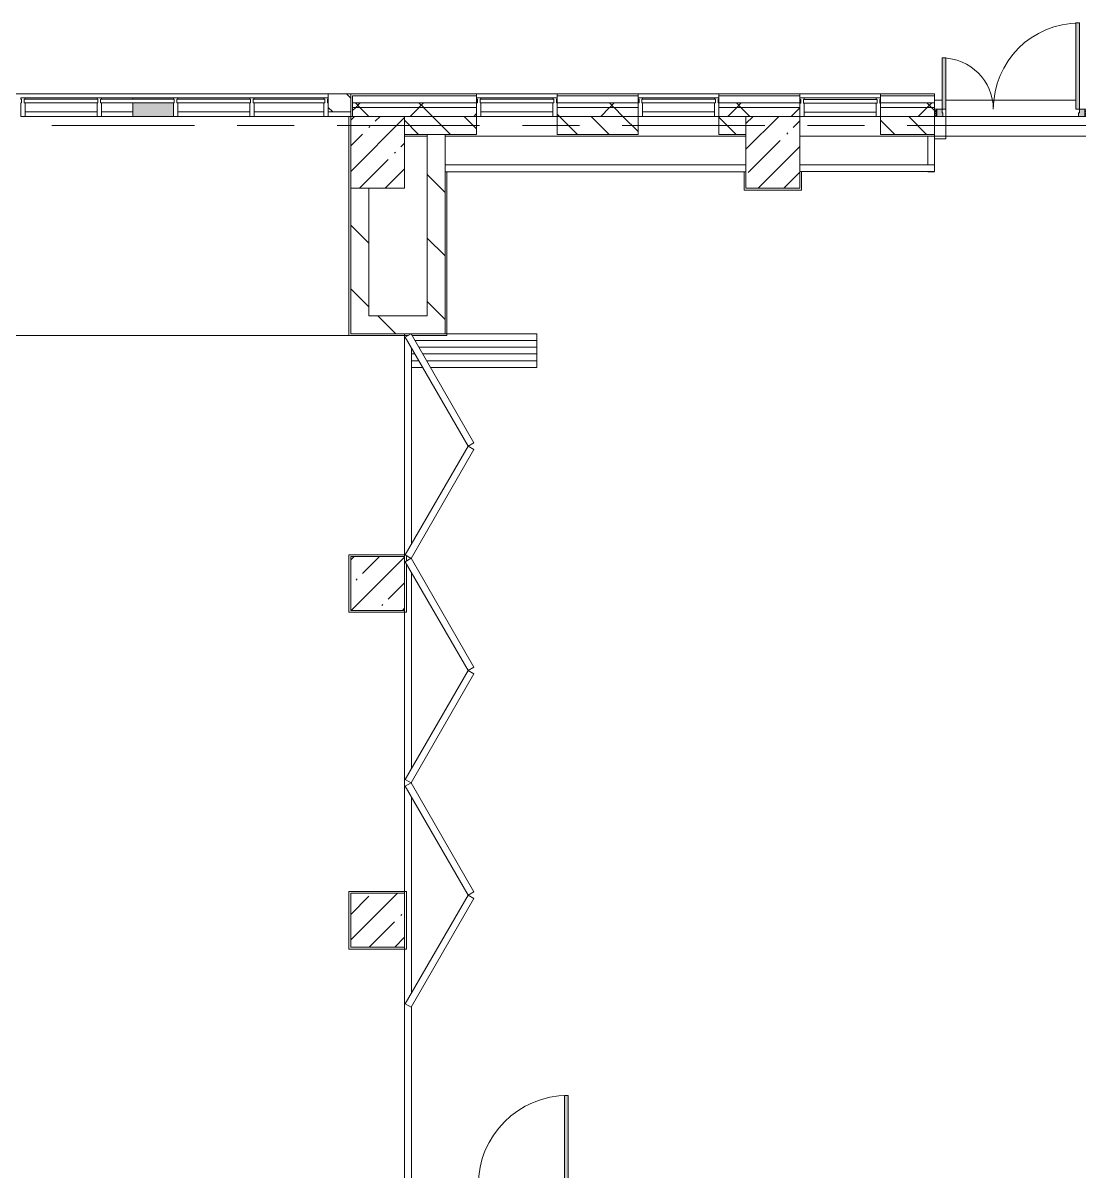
# Model space of a CAD drawing. Header units: millimetres. Extents: x 1322 to 199238, y -8553 to 29000.
# Drawn here: x 82288 to 94048, y 15358 to 28140 of the extents above; entities that cross this region are included whole.
import ezdxf

# ---------------------------------------------------------------- set-up
doc = ezdxf.new("R2010")
doc.units = ezdxf.units.MM
doc.linetypes.add('Осевая', pattern=[3175, 635, -476.25, 1587.5, -476.25])
for name, color, linetype, lineweight, true_color in [('A-DOOR-5', 7, 'Continuous', 5, 0xe2e2e2), ('A-DOOR-6', 7, 'Continuous', 5, 0xaaaaaa), ('A-DOOR-FRAM-3', 7, 'Continuous', 5, 0xe2e2e2), ('A-DOOR-FRAM-4', 7, 'Continuous', 5, 0xaaaaaa), ('A-FLOR-2', 7, 'Continuous', 5, 0xaaaaaa), ('A-GLAZ-CWMG-3', 7, 'Continuous', 5, 0x383e42)]:
    doc.layers.add(name, color=color, linetype=linetype, lineweight=lineweight, true_color=true_color)
for name, color, linetype, lineweight in [('A-GLAZ-CURT-2', 7, 'Continuous', 5), ('A-GLAZ-CWMG-2', 7, 'Continuous', 5), ('A-WALL', 7, 'Continuous', 9), ('A-WALL-4', 7, 'Continuous', 5), ('I-WALL-3', 7, 'Continuous', 5), ('S-COLS-1', 7, 'Continuous', 5), ('Оси', 7, 'Continuous', 9), ('Оси-2', 7, 'Осевая', 9)]:
    doc.layers.add(name, color=color, linetype=linetype, lineweight=lineweight)
pattern_1 = [(135, (72227.77, 0), (-176.7767, -176.7767), [])]
pattern_2 = [(135, (72227.77, 0), (-353.553, -353.553), [])]
pattern_3 = [(45, (72227.77, 0), (-353.5534, 353.5534), []), (135, (72227.77, 0), (-353.5534, -353.5534), [])]

# ---------------------------------------------------------------- blocks, each defined once
blk = doc.blocks.new('BSC_Колонна _Прямоугольная - 600х800-24078684-1_10_3_птичка')
at = {"layer": 'S-COLS-1'}
h = blk.add_hatch(dxfattribs=at)
h.set_pattern_fill('FP_55', color=256, style=0, pattern_type=2)
h.set_pattern_definition([(45, (-14010, -26700), (-285.123, 285.123), []), (45, (-13724.88, -26700), (-285.123, 285.123), [504.031, -100.806, 16.764, -84.042])])
h.paths.add_polyline_path([(-300, -400), (300, -400), (300, 400), (-300, 400), (-300, 200)])
for p, q in [((300, 400), (-300, 400)), ((-300, 400), (-300, -400)), ((300, -400), (300, 400)), ((-300, -400), (300, -400))]:
    blk.add_line(p, q, dxfattribs=at)
blk = doc.blocks.new('BSC_Колонна _Прямоугольная - 600х600-23295697-1_10_3_птичка')
at = {"layer": 'S-COLS-1'}
h = blk.add_hatch(dxfattribs=at)
h.set_pattern_fill('FP_58', color=256, style=0, pattern_type=2)
h.set_pattern_definition([(45, (-14010, -18150), (-285.123, 285.123), []), (45, (-13724.88, -18150), (-285.123, 285.123), [504.031, -100.806, 16.764, -84.042])])
h.paths.add_polyline_path([(-300, -300), (300, -300), (300, 300), (-300, 300), (-300, 281)])
for p, q in [((300, 300), (-300, 300)), ((-300, 300), (-300, -300)), ((300, -300), (300, 300)), ((-300, -300), (300, -300))]:
    blk.add_line(p, q, dxfattribs=at)
blk = doc.blocks.new('BSC_Колонна _Прямоугольная - 600х600-V134-1_10_3_птичка')
at = {"layer": 'S-COLS-1'}
h = blk.add_hatch(dxfattribs=at)
h.set_pattern_fill('FP_59', color=256, style=0, pattern_type=2)
h.set_pattern_definition([(45, (-14010, -21900), (-285.123, 285.123), []), (45, (-13724.88, -21900), (-285.123, 285.123), [504.031, -100.806, 16.764, -84.042])])
h.paths.add_polyline_path([(-300, -300), (300, -300), (300, 300), (-300, 300), (-300, -108)])
for p, q in [((300, 300), (-300, 300)), ((-300, 300), (-300, -300)), ((300, -300), (300, 300)), ((-300, -300), (300, -300))]:
    blk.add_line(p, q, dxfattribs=at)
blk = doc.blocks.new('Системная панель - Стекло - 40мм-22856102-1_10_3_птичка')
at = {"layer": 'A-GLAZ-CURT-2'}
h = blk.add_hatch(dxfattribs=at)
h.set_pattern_fill('FP_73', color=256, style=0, pattern_type=2)
h.set_pattern_definition([(45, (-17860.3, -26790), (-1414.21, 1414.21), [1000, -3000]), (45, (-18860.3, -27290), (-1414.21, 1414.21), [3000, -1000]), (45, (-16860.3, -27790), (-1414.21, 1414.21), [1000, -3000])])
h.paths.add_polyline_path([(84, -40), (410, -40), (410, 0), (-410, 0), (-410, -40), (-400, -40)])
for p, q in [((410, 0), (-410, 0)), ((-410, 0), (-410, -40)), ((410, -40), (410, 0)), ((-410, -40), (410, -40))]:
    blk.add_line(p, q, dxfattribs=at)
blk = doc.blocks.new('Прямоугольный импост - Импост структурный с накладкой - 160мм Темный-33186088-1_10_3_птичка')
at = {"layer": 'A-GLAZ-CWMG-2'}
for p, q in [((17760, 27307), (16960, 27307)), ((17760, 27150), (16960, 27150))]:
    blk.add_line(p, q, dxfattribs=at)
blk = doc.blocks.new('Прямоугольный импост - Импост структурный с накладкой - 190мм-22856094-1_10_3_птичка')
at = {"layer": 'A-GLAZ-CWMG-2'}
for p, q in [((-50, 40), (-50, 190)), ((-50, 190), (0, 190)), ((0, 190), (0, 40)), ((-40, 40), (-50, 40)), ((-50, -17), (-50, 0)), ((-50, 0), (-40, 0)), ((-40, 0), (-40, 40)), ((-10, 40), (-10, 0)), ((0, 40), (-10, 40)), ((-10, 0), (0, 0)), ((0, 0), (0, -17)), ((0, -17), (-50, -17))]:
    blk.add_line(p, q, dxfattribs=at)
blk = doc.blocks.new('Системная панель - Стекло - 40мм-V141-1_10_3_птичка')
at = {"layer": 'A-GLAZ-CURT-2'}
for p, q in [((410, 0), (-410, 0)), ((-410, 0), (-410, -40)), ((410, -40), (410, 0)), ((-410, -40), (410, -40))]:
    blk.add_line(p, q, dxfattribs=at)
blk = doc.blocks.new('Прямоугольный импост - Импост структурный с накладкой - 190мм-V142-1_10_3_птичка')
at = {"layer": 'A-GLAZ-CWMG-2'}
for p, q in [((-50, 40), (-50, 190)), ((-50, 190), (0, 190)), ((0, 190), (0, 40)), ((-40, 40), (-50, 40)), ((-50, -17), (-50, 0)), ((-50, 0), (-40, 0)), ((-40, 0), (-40, 40)), ((-10, 40), (-10, 0)), ((0, 40), (-10, 40)), ((-10, 0), (0, 0)), ((0, 0), (0, -17)), ((0, -17), (-50, -17))]:
    blk.add_line(p, q, dxfattribs=at)
blk = doc.blocks.new('Системная панель - Стекло - 40мм-V146-1_10_3_птичка')
at = {"layer": 'A-GLAZ-CURT-2'}
for p, q in [((410, 0), (-410, 0)), ((-410, 0), (-410, -40)), ((-410, -40), (410, -40)), ((410, -40), (410, 0))]:
    blk.add_line(p, q, dxfattribs=at)
blk = doc.blocks.new('Системная панель - Стекло - 40мм-22856068-1_10_3_птичка')
at = {"layer": 'A-GLAZ-CURT-2'}
h = blk.add_hatch(dxfattribs=at)
h.set_pattern_fill('FP_81', color=256, style=0, pattern_type=2)
h.set_pattern_definition([(45, (-11835.1, -26790), (-1414.21, 1414.21), [1000, -3000]), (45, (-12835.1, -27290), (-1414.21, 1414.21), [3000, -1000]), (45, (-10835.1, -27790), (-1414.21, 1414.21), [1000, -3000])])
h.paths.add_polyline_path([(410, -40), (410, 0), (-410, 0), (-410, -40), (400, -40)])
for p, q in [((410, 0), (-410, 0)), ((-410, 0), (-410, -40)), ((-410, -40), (410, -40)), ((410, -40), (410, 0))]:
    blk.add_line(p, q, dxfattribs=at)
blk = doc.blocks.new('Системная панель - Стекло - 40мм-V147-1_10_3_птичка')
at = {"layer": 'A-GLAZ-CURT-2'}
for p, q in [((410, 0), (-410, 0)), ((-410, 0), (-410, -40)), ((-410, -40), (410, -40)), ((410, -40), (410, 0))]:
    blk.add_line(p, q, dxfattribs=at)
blk = doc.blocks.new('Системная панель - Стекло - 40мм-V148-1_10_3_птичка')
at = {"layer": 'A-GLAZ-CURT-2'}
for p, q in [((397.5, 0), (-397.5, 0)), ((-397.5, 0), (-397.5, -40)), ((397.5, -40), (397.5, 0)), ((-397.5, -40), (397.5, -40))]:
    blk.add_line(p, q, dxfattribs=at)
blk = doc.blocks.new('Прямоугольный импост - Импост структурный с накладкой - 160мм-20149069-1_10_3_птичка')
at = {"layer": 'A-GLAZ-CWMG-2'}
for p, q in [((9185, 27307), (8385, 27307)), ((9185, 27150), (8385, 27150))]:
    blk.add_line(p, q, dxfattribs=at)
blk = doc.blocks.new('Прямоугольный импост - Импост структурный с накладкой - 160мм-23251633-1_10_3_птичка')
at = {"layer": 'A-GLAZ-CWMG-2'}
for p, q in [((11285, 27307), (10935, 27307)), ((11285, 27307), (11285, 27290)), ((11285, 27250), (11285, 27150)), ((11285, 27150), (10935, 27150))]:
    blk.add_line(p, q, dxfattribs=at)
blk = doc.blocks.new('Прямоугольный импост - Импост структурный с накладкой - 190мм-23251634-1_10_3_птичка')
at = {"layer": 'A-GLAZ-CWMG-3'}
for points in [[(11735, 27290), (11735, 27307), (11285, 27307), (11285, 27290)], [(11735, 27100), (11735, 27250), (11285, 27250), (11285, 27100)]]:
    blk.add_hatch(color=256, dxfattribs=at).paths.add_polyline_path(points)
at = {"layer": 'A-GLAZ-CWMG-2'}
for p, q in [((11285, 27290), (11285, 27307)), ((11735, 27307), (11285, 27307)), ((11285, 27100), (11285, 27250)), ((11735, 27100), (11285, 27100))]:
    blk.add_line(p, q, dxfattribs=at)
blk = doc.blocks.new('Прямоугольный импост - Импост структурный с накладкой - 160мм-22794257-1_10_3_птичка')
at = {"layer": 'A-GLAZ-CWMG-2'}
for p, q in [((4935, 27307), (4160, 27307)), ((4935, 27150), (4160, 27150))]:
    blk.add_line(p, q, dxfattribs=at)
blk = doc.blocks.new('Прямоугольный импост - Импост структурный с накладкой - 190мм-20153711-1_10_3_птичка')
at = {"layer": 'A-GLAZ-CWMG-2'}
for p, q in [((-50, 40), (-50, 190)), ((-50, 190), (0, 190)), ((0, 190), (0, 40)), ((-40, 40), (-50, 40)), ((-50, -17), (-50, 0)), ((-50, 0), (-40, 0)), ((-40, 0), (-40, 40)), ((-10, 40), (-10, 0)), ((0, 40), (-10, 40)), ((-10, 0), (0, 0)), ((0, 0), (0, -17)), ((0, -17), (-50, -17))]:
    blk.add_line(p, q, dxfattribs=at)
blk = doc.blocks.new('Прямоугольный импост - Импост структурный с накладкой - 190мм-20153693-1_10_3_птичка')
at = {"layer": 'A-GLAZ-CWMG-2'}
for p, q in [((-25, 40), (-25, 190)), ((-25, 190), (25, 190)), ((25, 190), (25, 40)), ((-15, 40), (-25, 40)), ((-25, -17), (-25, 0)), ((-25, 0), (-15, 0)), ((-15, 0), (-15, 40)), ((15, 40), (15, 0)), ((25, 40), (15, 40)), ((15, 0), (25, 0)), ((25, 0), (25, -17)), ((25, -17), (-25, -17))]:
    blk.add_line(p, q, dxfattribs=at)
blk = doc.blocks.new('110_Дверь_СКБ_1Ст_Внутренняя1 - Д-13 1100x2100h_кладовая-33288301-1_10_3_птичка')
at = {"layer": 'A-DOOR-5'}
h = blk.add_hatch(color=256, dxfattribs=at)
h.paths.add_polyline_path([(533.2, 30), (537.5, 30), (537.5, 110), (512.5, 110), (512.5, 70), (502.5, 70), (502.5, 30), (522.5, 30)])
h.paths.add_polyline_path([(-512.5, 30), (-477.5, 30), (-477.5, 70), (-487.5, 70), (-487.5, 110), (-512.5, 110)])
at = {"layer": 'A-DOOR-6'}
h = blk.add_hatch(dxfattribs=at)
h.set_pattern_fill('FP_103', color=256, style=0, pattern_type=2)
h.set_pattern_definition([(135, (1751.41, 174.685), (-14.14214, -14.14214), []), (225, (1751.41, 174.685), (14.14214, -14.14214), [])])
h.paths.add_polyline_path([(537.5, -110), (562.5, -110), (562.5, 110), (537.5, 110), (537.5, 6.5)])
at = {"layer": 'A-DOOR-FRAM-3'}
for points in [[(472.5, 110), (512.5, 110), (512.5, 1110), (472.5, 1110), (472.5, 130)], [(-512.5, 110), (-497.5, 110), (-497.5, 118), (-567.5, 118), (-567.5, 110), (-537.5, 110)], [(-497.5, -110), (-497.5, 30), (-512.5, 30), (-512.5, -110)], [(562.5, 110), (592.5, 110), (592.5, 118), (522.5, 118), (522.5, 110), (546.8, 110)], [(537.5, -110), (533.2, 30), (522.5, 30), (522.5, -110)], [(-497.5, -118), (-497.5, -110), (-567.5, -114), (-567.5, -118), (-537.5, -118)], [(581.8, -118), (592.5, -118), (592.5, -110), (522.5, -110), (522.5, -118), (562.5, -118)]]:
    blk.add_hatch(color=256, dxfattribs=at).paths.add_polyline_path(points)
at = {"layer": 'A-DOOR-FRAM-4'}
h = blk.add_hatch(dxfattribs=at)
h.set_pattern_fill('FP_104', color=256, style=0, pattern_type=2)
h.set_pattern_definition([(45, (-371.384, 174.685), (-14.1421, 14.1421), []), (135, (-371.384, 174.685), (-14.1421, -14.1421), [])])
h.paths.add_polyline_path([(-512.5, -110), (-512.5, 110), (-537.5, 110), (-537.5, -110)])
at = {"layer": 'A-DOOR-6'}
for p, q in [((512.5, 1110), (472.5, 1110)), ((472.5, 1110), (472.5, 110)), ((512.5, 110), (512.5, 1110)), ((472.5, 110), (512.5, 110))]:
    blk.add_line(p, q, dxfattribs=at)
blk.add_arc((512.5, 110), 1000, 90, 180, dxfattribs=at)
at = {"layer": 'A-DOOR-FRAM-4'}
for p, q in [((-497.5, 118), (-567.5, 118)), ((-567.5, 118), (-567.5, 110)), ((-567.5, 110), (-497.5, 110)), ((-512.5, 110), (-537.5, 110)), ((-537.5, 110), (-537.5, -110)), ((-487.5, 110), (-512.5, 110)), ((-512.5, 110), (-512.5, 30)), ((-512.5, -110), (-512.5, 110)), ((-497.5, 110), (-512.5, 110)), ((-512.5, 110), (-512.5, 109)), ((-512.5, 109), (-497.5, 109)), ((-512.5, 30), (-477.5, 30)), ((-497.5, 30), (-512.5, 30)), ((-512.5, 30), (-512.5, -110)), ((-497.5, 110), (-497.5, 118)), ((-497.5, 109), (-497.5, 110)), ((-497.5, -110), (-497.5, 30)), ((-487.5, 70), (-487.5, 110)), ((-477.5, 70), (-487.5, 70)), ((-477.5, 30), (-477.5, 70)), ((512.5, 70), (502.5, 70)), ((502.5, 70), (502.5, 30)), ((502.5, 30), (537.5, 30)), ((512.5, 110), (512.5, 70)), ((537.5, 110), (512.5, 110)), ((592.5, 118), (522.5, 118)), ((522.5, 118), (522.5, 110)), ((537.5, 110), (522.5, 110)), ((522.5, 110), (522.5, 109)), ((522.5, 110), (592.5, 110)), ((522.5, 109), (537.5, 109)), ((537.5, 30), (522.5, 30)), ((522.5, 30), (522.5, -110)), ((537.5, 30), (537.5, 110)), ((562.5, 110), (537.5, 110)), ((537.5, 110), (537.5, -110)), ((537.5, 109), (537.5, 110)), ((537.5, -110), (537.5, 30)), ((562.5, -110), (562.5, 110)), ((592.5, 110), (592.5, 118)), ((-497.5, -110), (-567.5, -110)), ((-567.5, -110), (-567.5, -118)), ((-567.5, -118), (-497.5, -118)), ((-537.5, -110), (-512.5, -110)), ((-512.5, -110), (-497.5, -110)), ((-497.5, -118), (-497.5, -110)), ((522.5, -110), (537.5, -110)), ((592.5, -110), (522.5, -110)), ((522.5, -110), (522.5, -118)), ((522.5, -118), (592.5, -118)), ((537.5, -110), (562.5, -110)), ((592.5, -118), (592.5, -110))]:
    blk.add_line(p, q, dxfattribs=at)
blk = doc.blocks.new('DOR__перегородка__Прямоугольная - ТП-2_ Вн_ДПГ_9480х4200h_2-23998078-1_10_3_птичка')
at = {"layer": 'A-DOOR-6'}
for p, q in [((0, 0), (2650, 0)), ((3250, 0), (6400, 0)), ((7000, 0), (9480, 0)), ((0, -75), (1987, -75)), ((2137, -75), (4324, -75)), ((4474, -75), (4487, -75)), ((4637, -75), (6824, -75)), ((6974, -75), (6985, -75)), ((7135, -75), (9323, -75)), ((9105, -201), (9105, -75)), ((9180, -158), (9180, -75)), ((9255, -114), (9255, -75)), ((9405, -1474), (9405, -114)), ((9473, -75), (9480, -75)), ((9180, -1474), (9180, -244)), ((9255, -1474), (9255, -201)), ((9330, -1474), (9330, -158)), ((9105, -1474), (9105, -288)), ((9480, -1474), (9480, -450)), ((9105, -1474), (9480, -1474))]:
    blk.add_line(p, q, dxfattribs=at)
at = {"layer": 'A-DOOR-FRAM-4'}
for p, q in [((2019, -7), (1982, -72)), ((1982, -72), (3194, -772)), ((3231, -707), (2019, -7)), ((4443, -7), (3230, -707)), ((3268, -772), (4480, -72)), ((4480, -72), (4443, -7)), ((4518, -7), (4481, -72)), ((4481, -72), (5693, -772)), ((5731, -707), (4518, -7)), ((6942, -7), (5730, -707)), ((5767, -772), (6980, -72)), ((6980, -72), (6942, -7)), ((7017, -7), (6979, -72)), ((6979, -72), (8192, -772)), ((8229, -707), (7017, -7)), ((9441, -7), (8229, -707)), ((8267, -772), (9479, -72)), ((9479, -72), (9441, -7)), ((3194, -772), (3231, -707)), ((3230, -707), (3268, -772)), ((5693, -772), (5731, -707)), ((5730, -707), (5767, -772)), ((8192, -772), (8229, -707)), ((8229, -707), (8267, -772))]:
    blk.add_line(p, q, dxfattribs=at)
blk = doc.blocks.new('Прямоугольный импост - Импост структурный с накладкой - 190мм-22856098-1_10_3_птичка')
at = {"layer": 'A-GLAZ-CWMG-2'}
for p, q in [((0, 190), (-50, 190)), ((-50, 190), (-50, 40)), ((0, 40), (0, 190)), ((-50, 40), (-40, 40)), ((-40, 0), (-50, 0)), ((-50, 0), (-50, -17)), ((-40, 40), (-40, 0)), ((-10, 0), (-10, 40)), ((-10, 40), (0, 40)), ((0, 0), (-10, 0)), ((0, -17), (0, 0)), ((-50, -17), (0, -17))]:
    blk.add_line(p, q, dxfattribs=at)
blk = doc.blocks.new('Прямоугольный импост - Импост структурный с накладкой - 190мм-V176-1_10_3_птичка')
at = {"layer": 'A-GLAZ-CWMG-2'}
for p, q in [((0, 190), (-50, 190)), ((-50, 190), (-50, 40)), ((0, 40), (0, 188)), ((-50, 40), (-40, 40)), ((-40, 0), (-50, 0)), ((-50, 0), (-50, -17)), ((-40, 40), (-40, 0)), ((-10, 0), (-10, 40)), ((-10, 40), (0, 40)), ((0, 0), (-10, 0)), ((0, -17), (0, 0)), ((-50, -17), (0, -17))]:
    blk.add_line(p, q, dxfattribs=at)
blk = doc.blocks.new('BSC_Колонна _Прямоугольная - 600х800-V242-1_10_3_птичка')
at = {"layer": 'S-COLS-1'}
h = blk.add_hatch(dxfattribs=at)
h.set_pattern_fill('FP_153', color=256, style=0, pattern_type=2)
h.set_pattern_definition([(45, (-18410.26, -26700), (-285.123, 285.123), []), (45, (-18125.13, -26700), (-285.123, 285.123), [504.031, -100.806, 16.764, -84.042])])
h.paths.add_polyline_path([(-126, -400), (300, -400), (300, 400), (-300, 400), (-300, -400)])
for p, q in [((300, 400), (-300, 400)), ((-300, 400), (-300, -400)), ((300, -400), (300, 400)), ((-300, -400), (300, -400))]:
    blk.add_line(p, q, dxfattribs=at)
blk = doc.blocks.new('110_Дверь_СКБ_2Ст_Наружная - ДН-1_л_ Двухстворчатая 1450 х3300 _h_ в свету с верхним остеклением-23567691-1_10_3_птичка')
at = {"layer": 'A-DOOR-5'}
for points in [[(784.5, -45), (784.5, 915), (744.5, 915), (744.5, -45)], [(-705.5, -45), (-705.5, 525), (-745.5, 525), (-745.5, -45)]]:
    blk.add_hatch(color=256, dxfattribs=at).paths.add_polyline_path(points)
h = blk.add_hatch(color=256, dxfattribs=at)
h.paths.add_polyline_path([(844.5, -125), (844.5, -45), (784.5, -45), (784.5, -85), (774.5, -85), (774.5, -125), (824.7, -125)])
h.paths.add_polyline_path([(-735.5, -125), (-735.5, -85), (-745.5, -85), (-745.5, -45), (-805.5, -45), (-805.5, -125), (-745.5, -125)])
at = {"layer": 'A-DOOR-6'}
h = blk.add_hatch(dxfattribs=at)
h.set_pattern_fill('FP_168', color=256, style=0, pattern_type=2)
h.set_pattern_definition([(135, (1501.41, 189.685), (-14.14214, -14.14214), []), (225, (1501.41, 189.685), (14.14214, -14.14214), [])])
h.paths.add_polyline_path([(844.5, -125), (869.5, -125), (869.5, -45), (844.5, -45), (844.5, -85)])
at = {"layer": 'A-DOOR-FRAM-4'}
h = blk.add_hatch(dxfattribs=at)
h.set_pattern_fill('FP_169', color=256, style=0, pattern_type=2)
h.set_pattern_definition([(45, (-621.384, 189.685), (-14.1421, 14.1421), []), (135, (-621.384, 189.685), (-14.1421, -14.1421), [])])
h.paths.add_polyline_path([(-830.5, -125), (-805.5, -124), (-805.5, -45), (-830.5, -50.7), (-830.5, -85)])
at = {"layer": 'A-DOOR-6'}
for p, q in [((784.5, 915), (744.5, 915)), ((744.5, 915), (744.5, -45)), ((784.5, -45), (784.5, 915)), ((-745.5, 525), (-745.5, -45)), ((-705.5, 525), (-745.5, 525)), ((-705.5, -45), (-705.5, 525)), ((-745.5, -45), (-705.5, -45)), ((744.5, -45), (784.5, -45))]:
    blk.add_line(p, q, dxfattribs=at)
for centre, radius, start, end in [((784.5, -45), 960, 90, 180), ((-745.5, -45), 570, 0, 90)]:
    blk.add_arc(centre, radius, start, end, dxfattribs=at)
at = {"layer": 'A-DOOR-FRAM-4'}
for p, q in [((-805.5, -45), (-830.5, -45)), ((-830.5, -45), (-830.5, -125)), ((-830.5, -125), (-805.5, -125)), ((-745.5, -45), (-805.5, -45)), ((-805.5, -45), (-805.5, -125)), ((-805.5, -125), (-805.5, -45)), ((-805.5, -125), (-735.5, -125)), ((-745.5, -85), (-745.5, -45)), ((-735.5, -85), (-745.5, -85)), ((-735.5, -125), (-735.5, -85)), ((784.5, -85), (774.5, -85)), ((774.5, -85), (774.5, -125)), ((774.5, -125), (844.5, -125)), ((784.5, -45), (784.5, -85)), ((844.5, -45), (784.5, -45)), ((844.5, -125), (844.5, -45)), ((869.5, -45), (844.5, -45)), ((844.5, -45), (844.5, -125)), ((844.5, -125), (869.5, -125)), ((869.5, -125), (869.5, -45))]:
    blk.add_line(p, q, dxfattribs=at)
blk = doc.blocks.new('Системная панель - Стекло - 40мм-V259-1_10_3_птичка')
at = {"layer": 'A-GLAZ-CURT-2'}
for p, q in [((410, 0), (-410, 0)), ((-410, 0), (-410, -40)), ((410, -40), (410, 0)), ((-410, -40), (410, -40))]:
    blk.add_line(p, q, dxfattribs=at)
blk = doc.blocks.new('Зашивка приборов отопления12 - Зашивка приборов отопления-33278990-1_10_3_птичка')
at = {"layer": 'A-WALL-4'}
for p, q in [((37640, 23400), (34290, 23400)), ((34290, 23079), (37640, 23079)), ((37640, 23079), (34290, 23079)), ((34290, 23004), (37640, 23004))]:
    blk.add_line(p, q, dxfattribs=at)
blk = doc.blocks.new('Зашивка приборов отопления13 - Зашивка приборов отопления-33279120-1_10_3_птичка')
at = {"layer": 'A-WALL-4'}
for p, q in [((20136, 26880), (18710, 26880)), ((20136, 26880), (20136, 26560)), ((20136, 26560), (20136, 26880)), ((20210, 26560), (20210, 26880)), ((18710, 26560), (20136, 26560)), ((18710, 26485), (20210, 26485)), ((20210, 26560), (20136, 26560)), ((20136, 26484), (20210, 26484)), ((20210, 26485), (20210, 26560))]:
    blk.add_line(p, q, dxfattribs=at)

msp = doc.modelspace()

# ---------------------------------------------------------------- hatches: boundary and pattern name
at = {"layer": 'A-WALL-4'}
h = msp.add_hatch(dxfattribs=at)
h.set_pattern_fill('FP_67', color=256, style=0, pattern_type=2)
h.set_pattern_definition(pattern_1)
h.paths.add_polyline_path([(85917.8, 27150), (85937.8, 27150), (85937.8, 27350), (85688, 27350), (85688, 27150)])
h.paths.add_polyline_path([(76287.8, 27150), (76337.8, 27150), (76337.8, 27350), (76287.8, 27350), (76287.8, 27247.7)])
h = msp.add_hatch(dxfattribs=at)
h.set_pattern_fill('FP_56', color=256, style=0, pattern_type=2)
h.set_pattern_definition(pattern_3)
h.paths.add_polyline_path([(105987.8, 27200), (105987.8, 27250), (104137.8, 27250), (104137.8, 27200), (105948.2, 27200)])
h.paths.add_polyline_path([(98971.6, 27200), (103037.8, 27200), (103037.8, 27250), (94137.8, 27250), (94137.8, 27200), (98093.3, 27200)])
h.paths.add_polyline_path([(91838, 27200), (92437.8, 27200), (92437.8, 27250), (91838, 27250), (91838, 27210)])
h.paths.add_polyline_path([(85957.8, 27200), (87338, 27202.5), (87338, 27250), (85957.8, 27250), (85957.8, 27210)])
h.paths.add_polyline_path([(90938, 27200), (90938, 27250), (90038, 27250), (90038, 27200)])
h.paths.add_polyline_path([(88238, 27200), (89138, 27200), (89138, 27250), (88238, 27250), (88238, 27210)])
h = msp.add_hatch(dxfattribs=at)
h.set_pattern_fill('FP_56', color=256, style=0, pattern_type=2)
h.set_pattern_definition(pattern_3)
h.paths.add_polyline_path([(100787.8, 27100), (103005.8, 27102), (103005.8, 27110), (103037.8, 27115.5), (103037.8, 27200), (94137.8, 27200), (94137.8, 27100), (98971.6, 27100)])
h.paths.add_polyline_path([(89138, 27100), (89138, 27200), (88238, 27197.6), (88238, 27100)])
h.paths.add_polyline_path([(105237.8, 27100), (105937.8, 27100), (105937.8, 27200), (104137.8, 27200), (104137.8, 27110), (104169.8, 27109.2), (104169.8, 27102), (104737.2, 27100)])
h.paths.add_polyline_path([(86987.8, 27100), (87338, 27100), (87338, 27200), (85957.8, 27200), (85957.8, 27100), (86537.8, 27100)])
h.paths.add_polyline_path([(90038, 27100), (90938, 27100), (90938, 27200), (90038, 27200), (90038, 27166.5)])
h.paths.add_polyline_path([(91838, 27100), (92437.8, 27100), (92437.8, 27200), (91838, 27200), (91838, 27116.6)])
h = msp.add_hatch(dxfattribs=at)
h.set_pattern_fill('FP_67', color=256, style=0, pattern_type=2)
h.set_pattern_definition(pattern_1)
h.paths.add_polyline_path([(90338, 26900), (90338, 27100), (90038, 27100), (90038, 26900)])
h.paths.add_polyline_path([(86537.8, 26900), (87338, 26900), (87338, 27100), (86537.8, 27100), (86537.8, 26995.1)])
h.paths.add_polyline_path([(92437.8, 26900), (92437.8, 27100), (91838, 27100), (91838, 26900)])
h.paths.add_polyline_path([(88238, 26900), (89138, 26900), (89138, 27100), (88238, 27100), (88238, 26930.5)])
at = {"layer": 'I-WALL-3'}
h = msp.add_hatch(dxfattribs=at)
h.set_pattern_fill('FP_66', color=256, style=0, pattern_type=2)
h.set_pattern_definition(pattern_2)
h.paths.add_polyline_path([(86987.8, 24680), (86987.8, 26900), (86787.8, 26900), (86787.8, 24680)])
h = msp.add_hatch(dxfattribs=at)
h.set_pattern_fill('FP_66', color=256, style=0, pattern_type=2)
h.set_pattern_definition(pattern_2)
h.paths.add_polyline_path([(86138, 24680), (86138, 26300), (85938, 26300), (85938, 24680)])
h = msp.add_hatch(dxfattribs=at)
h.set_pattern_fill('FP_66', color=256, style=0, pattern_type=2)
h.set_pattern_definition(pattern_2)
h.paths.add_polyline_path([(86138, 24680), (86787.8, 24680), (86787.8, 24880), (86138, 24880), (86138, 24791.7)])

# ---------------------------------------------------------------- linework, layer by layer
at = {"layer": 'A-FLOR-2'}
for p, q in [((83112.8, 27100), (82312.8, 27100)), ((83512.8, 27100), (83162.8, 27100)), ((84813, 27100), (84013, 27100)), ((85638, 27100), (84863, 27100)), ((85937.8, 27100), (85688, 27100)), ((85917.8, 24660), (85917.8, 27100)), ((92562.8, 27180), (92562.8, 26849)), ((92562.8, 26849), (92438.2, 26849)), ((87007.8, 26484), (87007.8, 24660)), ((90318, 26280), (90318, 26484)), ((90958, 26485), (90958, 26280)), ((90958, 26280), (90318, 26280)), ((81937.8, 24660), (86576.6, 24660)), ((87007.8, 24660), (86620.4, 24660)), ((85917.8, 21580), (85917.8, 22220)), ((85917.8, 22220), (86546.4, 22220)), ((86557.8, 22209.1), (86557.8, 22149.8)), ((86557.8, 22119.1), (86557.8, 21580)), ((86557.8, 21580), (85917.8, 21580)), ((85917.8, 17830), (85917.8, 18470)), ((85917.8, 18470), (86557.8, 18470)), ((86557.8, 18470), (86557.8, 17830)), ((86557.8, 17830), (85917.8, 17830))]:
    msp.add_line(p, q, dxfattribs=at)
at = {"layer": 'A-WALL'}
for p, q in [((85957.8, 27100), (85957.8, 27330)), ((85957.8, 27330), (87338, 27330)), ((85957.8, 27250), (87338, 27250)), ((88238, 27330), (89138, 27330)), ((88238, 27250), (89138, 27250)), ((90038, 27330), (90938, 27330)), ((90038, 27250), (90938, 27250)), ((91838, 27330), (92437.8, 27330)), ((91838, 27250), (92437.8, 27250)), ((85957.8, 27200), (87338, 27200)), ((86537.8, 27100), (87338, 27100)), ((87338, 27100), (86537.8, 27100)), ((88238, 27200), (89138, 27200)), ((88238, 27100), (89138, 27100)), ((89138, 27100), (88238, 27100)), ((90038, 27200), (90938, 27200)), ((90038, 27100), (90338, 27100)), ((90338, 27100), (90038, 27100)), ((91838, 27200), (92437.8, 27200)), ((91838, 27100), (92437.8, 27100)), ((92437.8, 27100), (91838, 27100)), ((86987.8, 26900), (86787.8, 26900))]:
    msp.add_line(p, q, dxfattribs=at)
at = {"layer": 'A-WALL-4'}
for p, q in [((76287.8, 27350), (90038, 27350)), ((85688, 27350), (85688, 27150)), ((85937.8, 27350), (85937.8, 27100)), ((87338, 27100), (87338, 27350)), ((88238, 27350), (88238, 27100)), ((89138, 27100), (89138, 27350)), ((90038, 27350), (90038, 27100)), ((90038, 27350), (92437.8, 27350)), ((90938, 27100), (90938, 27350)), ((91838, 27350), (91838, 27100)), ((92437.8, 27180), (92437.8, 27350)), ((92437.8, 27280), (92522.8, 27280)), ((92562.8, 27280), (94012.8, 27280)), ((85688, 27150), (85937.8, 27150)), ((87338, 26900), (87338, 27100)), ((88188, 27100), (87388, 27100)), ((88238, 27100), (88238, 26900)), ((89138, 26900), (89138, 27100)), ((89988, 27100), (89188, 27100)), ((90038, 27100), (90038, 26900)), ((91788.1, 27100), (90987.6, 27100)), ((91838, 27100), (91838, 26900)), ((92437.8, 26900), (92437.8, 27100)), ((94042.8, 27100), (92532.8, 27100)), ((86537.8, 26900), (86787.8, 26900)), ((86987.8, 26900), (87338, 26900)), ((88238, 26900), (89138, 26900)), ((90038, 26900), (90338, 26900)), ((91838, 26900), (92437.8, 26900))]:
    msp.add_line(p, q, dxfattribs=at)
at = {"layer": 'I-WALL-3'}
for p, q in [((87388, 27100), (88188, 27100)), ((89188, 27100), (89988, 27100)), ((90987.6, 27100), (91788.1, 27100)), ((92532.8, 27100), (94042.8, 27100)), ((86787.8, 26880), (86537.8, 26880)), ((86787.8, 26900), (86787.8, 24880)), ((86987.8, 24680), (86987.8, 26900)), ((90338, 26880), (86987.8, 26880)), ((92437.8, 26880), (90938, 26880)), ((92437.8, 26900), (92437.8, 26880)), ((94137.8, 26880), (92438.2, 26880)), ((85938, 26300), (85938, 24680)), ((86138, 24880), (86138, 26300)), ((86787.8, 24880), (86138, 24880)), ((85938, 24680), (86987.8, 24680))]:
    msp.add_line(p, q, dxfattribs=at)
at = {"layer": 'Оси'}
msp.add_line((93518.2, 27000), (106018.2, 27000), dxfattribs=at)
at = {"layer": 'Оси-2'}
msp.add_line((81499, 27000), (93518.2, 27000), dxfattribs=at)

# ---------------------------------------------------------------- block references
at = {"layer": 'A-DOOR-6'}
for name, p in [('110_Дверь_СКБ_2Ст_Наружная - ДН-1_л_ Двухстворчатая 1450 х3300 _h_ в свету с верхним остеклением-23567691-1_10_3_птичка', (93268.3, 27225)), ('110_Дверь_СКБ_1Ст_Внутренняя1 - Д-13 1100x2100h_кладовая-33288301-1_10_3_птичка', (87845.3, 15090))]:
    msp.add_blockref(name, p, dxfattribs=at)
at = {"layer": 'A-DOOR-6', "rotation": 90.00000000000044}
msp.add_blockref('DOR__перегородка__Прямоугольная - ТП-2_ Вн_ДПГ_9480х4200h_2-23998078-1_10_3_птичка', (86537.8, 15200), dxfattribs=at)
at = {"layer": 'A-GLAZ-CURT-2'}
for name, p in [('Системная панель - Стекло - 40мм-V146-1_10_3_птичка', (82712.8, 27290)), ('Системная панель - Стекло - 40мм-22856068-1_10_3_птичка', (83562.9, 27290)), ('Системная панель - Стекло - 40мм-V147-1_10_3_птичка', (84413, 27290)), ('Системная панель - Стекло - 40мм-V148-1_10_3_птичка', (85250.5, 27290)), ('Системная панель - Стекло - 40мм-V259-1_10_3_птичка', (87788, 27290)), ('Системная панель - Стекло - 40мм-22856102-1_10_3_птичка', (89588, 27290)), ('Системная панель - Стекло - 40мм-V141-1_10_3_птичка', (91388, 27288.3))]:
    msp.add_blockref(name, p, dxfattribs=at)
at = {"layer": 'A-GLAZ-CWMG-2', "extrusion": (0, 0, -1), "rotation": 180}
for name, p in [('Прямоугольный импост - Импост структурный с накладкой - 190мм-20153693-1_10_3_птичка', (-82287.8, 27290)), ('Прямоугольный импост - Импост структурный с накладкой - 190мм-20153693-1_10_3_птичка', (-83137.8, 27290)), ('Прямоугольный импост - Импост структурный с накладкой - 190мм-20153693-1_10_3_птичка', (-83988, 27290)), ('Прямоугольный импост - Импост структурный с накладкой - 190мм-20153693-1_10_3_птичка', (-84838, 27290)), ('Прямоугольный импост - Импост структурный с накладкой - 190мм-20153711-1_10_3_птичка', (-85688, 27290)), ('Прямоугольный импост - Импост структурный с накладкой - 190мм-22856094-1_10_3_птичка', (-88238, 27290)), ('Прямоугольный импост - Импост структурный с накладкой - 190мм-22856094-1_10_3_птичка', (-90038, 27290)), ('Прямоугольный импост - Импост структурный с накладкой - 190мм-V142-1_10_3_птичка', (-91838, 27288.3))]:
    msp.add_blockref(name, p, dxfattribs=at)
at = {"layer": 'A-GLAZ-CWMG-2'}
for name, p in [('Прямоугольный импост - Импост структурный с накладкой - 160мм-20149069-1_10_3_птичка', (73927.8, 0)), ('Прямоугольный импост - Импост структурный с накладкой - 160мм-23251633-1_10_3_птичка', (72227.8, 0)), ('Прямоугольный импост - Импост структурный с накладкой - 190мм-23251634-1_10_3_птичка', (72227.8, 0)), ('Прямоугольный импост - Импост структурный с накладкой - 160мм-20149069-1_10_3_птичка', (75628, 0)), ('Прямоугольный импост - Импост структурный с накладкой - 160мм-22794257-1_10_3_птичка', (80703, 0)), ('Прямоугольный импост - Импост структурный с накладкой - 160мм Темный-33186088-1_10_3_птичка', (70427.8, 0)), ('Прямоугольный импост - Импост структурный с накладкой - 160мм Темный-33186088-1_10_3_птичка', (72227.8, 0)), ('Прямоугольный импост - Импост структурный с накладкой - 160мм Темный-33186088-1_10_3_птичка', (74027.8, -1.7))]:
    msp.add_blockref(name, p, dxfattribs=at)
at = {"layer": 'A-GLAZ-CWMG-2', "rotation": 180}
for name, p in [('Прямоугольный импост - Импост структурный с накладкой - 190мм-22856098-1_10_3_птичка', (87338, 27290)), ('Прямоугольный импост - Импост структурный с накладкой - 190мм-22856098-1_10_3_птичка', (89138, 27290)), ('Прямоугольный импост - Импост структурный с накладкой - 190мм-V176-1_10_3_птичка', (90938, 27288.3))]:
    msp.add_blockref(name, p, dxfattribs=at)
at = {"layer": 'A-WALL-4'}
for name, p in [('Зашивка приборов отопления12 - Зашивка приборов отопления-33278990-1_10_3_птичка', (52698, 3480)), ('Зашивка приборов отопления13 - Зашивка приборов отопления-33279120-1_10_3_птичка', (72227.8, 0))]:
    msp.add_blockref(name, p, dxfattribs=at)
at = {"layer": 'S-COLS-1'}
for name, p in [('BSC_Колонна _Прямоугольная - 600х800-24078684-1_10_3_птичка', (86237.8, 26700)), ('BSC_Колонна _Прямоугольная - 600х800-V242-1_10_3_птичка', (90638, 26700)), ('BSC_Колонна _Прямоугольная - 600х600-V134-1_10_3_птичка', (86237.8, 21900)), ('BSC_Колонна _Прямоугольная - 600х600-23295697-1_10_3_птичка', (86237.8, 18150))]:
    msp.add_blockref(name, p, dxfattribs=at)

doc.saveas('drawing.dxf')
